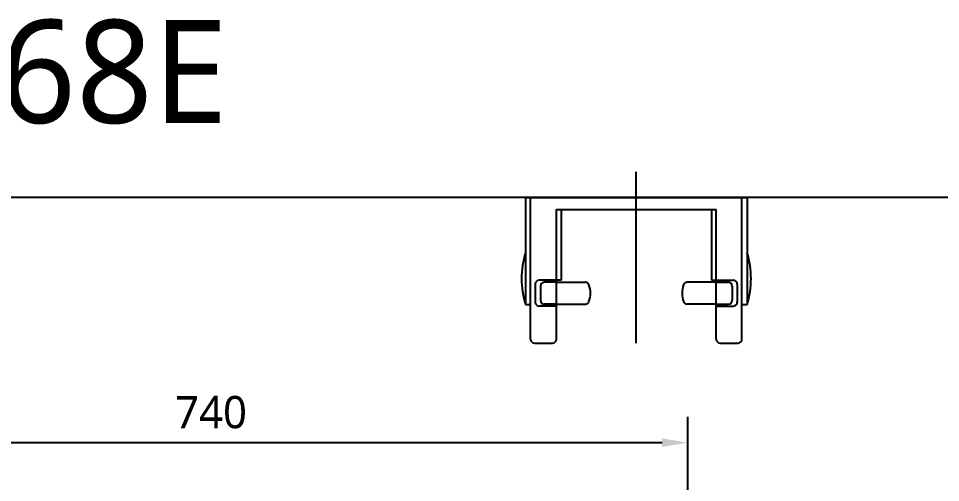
# Model space of a CAD drawing. Extents: x 9010 to 11716, y -52 to 2196.
# Drawn here: x 9439 to 10155, y 1837 to 2196 of the extents above; entities that cross this region are included whole.
import ezdxf

# ---------------------------------------------------------------- set-up
doc = ezdxf.new("R2010")
doc.units = 0
doc.header["$LTSCALE"] = 20
doc.header["$MEASUREMENT"] = 0
doc.layers.get('0').update_dxf_attribs({"linetype": 'CONTINUOUS'})
doc.layers.get('DEFPOINTS').update_dxf_attribs({"linetype": 'CONTINUOUS'})
for name, color, linetype in [('1', 1, 'CONTINUOUS'), ('3', 3, 'CONTINUOUS'), ('4', 4, 'CONTINUOUS'), ('6', 6, 'CONTINUOUS')]:
    doc.layers.add(name, color=color, linetype=linetype)
doc.styles.add('GHS', font='romans', dxfattribs={"bigfont": 'ghs'})
doc.styles.get("Standard").update_dxf_attribs({"font": 'NanumGothic.ttf'})
doc.dimstyles.get("Standard").update_dxf_attribs({"dimtxt": 0.18, "dimasz": 0.18, "dimexe": 0.18, "dimexo": 0.0625, "dimgap": 0.09, "dimtad": 0, "dimtih": 1, "dimtoh": 1, "dimdec": 4, "dimzin": 0, "dimdsep": 46, "dimtxsty": 'Standard', "dimcen": 0.09, "dimadec": 0, "dimazin": 0, "dimtfac": 1, "dimtdec": 4, "dimtofl": 0, "dimtmove": 0, "dimatfit": 3, "dimfxl": 0, "dimtolj": 1, "dimtzin": 0, "dimarcsym": 0})

# ---------------------------------------------------------------- blocks, each defined once
blk = doc.blocks.new('*D40')
at = {"layer": '3', "color": 3, "lineweight": -2}
for p, q in [((9218.56, 1745.17), (9218.56, 1887.47)), ((9958.56, 1557.68), (9958.56, 1887.47)), ((9238.56, 1867.47), (9938.56, 1867.47))]:
    blk.add_line(p, q, dxfattribs=at)
at = {"layer": '3', "color": 3}
for points in [[(9238.56, 1870.8), (9238.56, 1864.14), (9218.56, 1867.47)], [(9938.56, 1870.8), (9938.56, 1864.14), (9958.56, 1867.47)]]:
    blk.add_solid(points, dxfattribs=at)
at = {"layer": 'DEFPOINTS', "color": 0}
for p in [(9958.56, 1867.47), (9218.56, 1745.17), (9958.56, 1557.68)]:
    blk.add_point(p, dxfattribs=at)
at = {"layer": '3', "color": 2, "insert": (9588.56, 1890.99), "char_height": 25, "attachment_point": 5}
blk.add_mtext('\\A1;740', dxfattribs=at)

msp = doc.modelspace()

# ---------------------------------------------------------------- linework, layer by layer
at = {"layer": '1'}
msp.add_line((9918.56113, 1944.67694), (9918.56113, 2077.4356), dxfattribs=at)
at = {"layer": '4'}
for p, q in [((9832.56113, 2057.67694), (10004.56113, 2057.67694)), ((9832.56113, 2057.67694), (9832.56113, 1974.67694)), ((9836.56113, 1947.67694), (9836.56113, 2057.67694)), ((10000.56113, 1947.67694), (10000.56113, 2057.67694)), ((10004.56113, 2057.67694), (10004.56113, 1974.67694)), ((9856.56113, 2048.37125), (9980.56113, 2048.37125)), ((9856.56113, 1947.67694), (9856.56113, 2048.37125)), ((9860.33364, 2048.37125), (9860.33364, 1993.37125)), ((9976.78861, 2048.37125), (9976.78861, 1993.37125)), ((9980.56113, 1947.67694), (9980.56113, 2048.37125)), ((9840.18632, 1990.37125), (9840.18632, 1976.37125)), ((9856.56113, 1993.37125), (9843.18632, 1993.37125)), ((9856.56113, 1991.87125), (9847.18632, 1991.87125)), ((9860.33364, 1993.37125), (9856.56113, 1993.37125)), ((9856.56113, 1991.87125), (9879.01606, 1991.87125)), ((9980.56113, 1991.87125), (9958.1062, 1991.87125)), ((9976.78861, 1993.37125), (9980.56113, 1993.37125)), ((9980.56113, 1993.37125), (9993.93593, 1993.37125)), ((9980.56113, 1991.87125), (9989.93593, 1991.87125)), ((9996.93593, 1990.37125), (9996.93593, 1976.37125)), ((9844.18632, 1988.87125), (9844.18632, 1977.87125)), ((9992.93593, 1988.87125), (9992.93593, 1977.87125)), ((9856.56113, 1974.87125), (9847.18632, 1974.87125)), ((9856.56113, 1974.87125), (9879.01606, 1974.87125)), ((9980.56113, 1974.87125), (9958.1062, 1974.87125)), ((9980.56113, 1974.87125), (9989.93593, 1974.87125)), ((9832.56113, 1974.67694), (9836.56113, 1974.67694)), ((9856.56113, 1973.37125), (9843.18632, 1973.37125)), ((9980.56113, 1973.37125), (9993.93593, 1973.37125)), ((10000.56113, 1974.67694), (10004.56113, 1974.67694)), ((9839.56113, 1944.67694), (9853.56113, 1944.67694)), ((9983.56113, 1944.67694), (9997.56113, 1944.67694))]:
    msp.add_line(p, q, dxfattribs=at)
for centre, radius, start, end in [((9897.73768, 1994.67694), 68.17612, 162.94090658, 197.05909342), ((9939.38457, 1994.67694), 68.17612, 342.94090658, 17.05909342), ((9843.18632, 1990.37125), 3, 90, 180), ((9847.18632, 1988.87125), 3, 90, 180), ((9879.01606, 1988.87125), 3, 20.74302765, 90), ((9864.49372, 1983.37125), 18.52895, 339.25697235, 20.74302765), ((9972.62853, 1983.37125), 18.52895, 159.25697235, 200.74302765), ((9958.1062, 1988.87125), 3, 90, 159.25697235), ((9989.93593, 1988.87125), 3, 0, 90), ((9993.93593, 1990.37125), 3, 0, 90), ((9843.18632, 1976.37125), 3, 180, 270), ((9847.18632, 1977.87125), 3, 180, 270), ((9879.01606, 1977.87125), 3, 270, 339.25697235), ((9958.1062, 1977.87125), 3, 200.74302765, 270), ((9989.93593, 1977.87125), 3, 270, 0), ((9993.93593, 1976.37125), 3, 270, 0), ((9839.56113, 1947.67694), 3, 180, 270), ((9853.56113, 1947.67694), 3, 270, 0), ((9983.56113, 1947.67694), 3, 180, 270), ((9997.56113, 1947.67694), 3, 270, 0)]:
    msp.add_arc(centre, radius, start, end, dxfattribs=at)
at = {"layer": '6'}
msp.add_lwpolyline([(11714.62723, 2057.67694), (9198.56113, 2057.67694), (9198.56113, 157.67694), (11097.53067, 157.67694), (11097.53067, 1157.67694)], dxfattribs=at)

# ---------------------------------------------------------------- texts
at = {"insert": (9199.41945, 2195.3406), "char_height": 80, "width": 1382.3578988, "attachment_point": 1, "style": 'GHS'}
msp.add_mtext('{\\fNanumGothic|b0|i0|c0|p50;CC-768E}', dxfattribs=at)

# ---------------------------------------------------------------- dimensions: what is measured, and where the dimension line sits
at = {"layer": '3'}
dim = msp.add_linear_dim(base=(9958.56113, 1867.47087), p1=(9218.56113, 1745.17171), p2=(9958.56113, 1557.67694), dimstyle='Standard', override={"dimtxt": 25, "dimasz": 20, "dimexe": 20, "dimexo": 0, "dimgap": 10, "dimtad": 1, "dimtih": 0, "dimzin": 8, "dimclrd": 3, "dimclre": 3, "dimclrt": 2, "dimtix": 1, "dimtofl": 1, "dimarcsym": 1}, dxfattribs=at)
dim.commit()
dim.dimension.update_dxf_attribs({"geometry": '*D40', "text_midpoint": (9588.56113, 1867.47087), "dimtype": 160})

doc.saveas('drawing.dxf')
